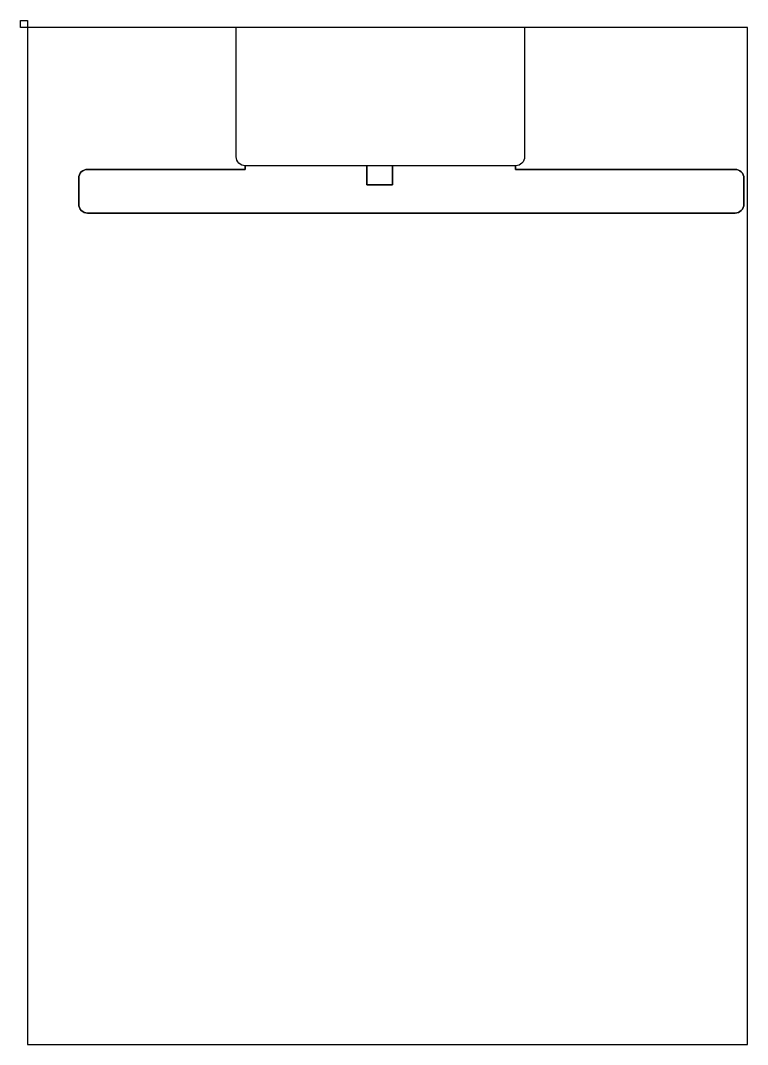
# Model space of a CAD drawing. Header units: millimetres. Extents: x -244 to 0, y -342 to 2.
import ezdxf

# ---------------------------------------------------------------- set-up
doc = ezdxf.new("R2010")
doc.units = ezdxf.units.MM
doc.layers.get('0').update_dxf_attribs({"linetype": 'CONTINUOUS'})

msp = doc.modelspace()

# ---------------------------------------------------------------- linework, layer by layer
msp.add_line((-74.95, 0), (-171.85, 0))
for points in [[(-242, 0), (-244.37, 0), (-244.37, 2.37), (-242, 2.37)], [(-127.91, -46.5), (-127.91, -52.95), (-119.29, -52.95), (-119.29, -46.5)]]:
    msp.add_lwpolyline(points, close=True)
for points in [[(-168.85, -47.7), (-168.85, -46.5, -0.414214), (-171.85, -43.5), (-171.85, 0), (-242, 0), (-242, -342), (0, -342), (0, 0), (-74.95, 0), (-74.95, -43.5, -0.414214), (-77.95, -46.5), (-77.95, -47.7), (-4.2, -47.7, -0.414214), (-1.2, -50.7), (-1.2, -59.4, -0.414214), (-4.2, -62.4), (-221.8, -62.4, -0.414214), (-224.8, -59.4), (-224.8, -50.7, -0.414214), (-221.8, -47.7)], [(-77.95, -46.5), (-119.29, -46.5), (-119.29, -52.95), (-127.91, -52.95), (-127.91, -46.5), (-168.85, -46.5), (-168.85, -47.7), (-221.8, -47.7, 0.414214), (-224.8, -50.7), (-224.8, -59.4, 0.414214), (-221.8, -62.4), (-4.2, -62.4, 0.414214), (-1.2, -59.4), (-1.2, -50.7, 0.414214), (-4.2, -47.7), (-77.95, -47.7)]]:
    msp.add_lwpolyline(points, format="xyb", close=True)

doc.saveas('drawing.dxf')
